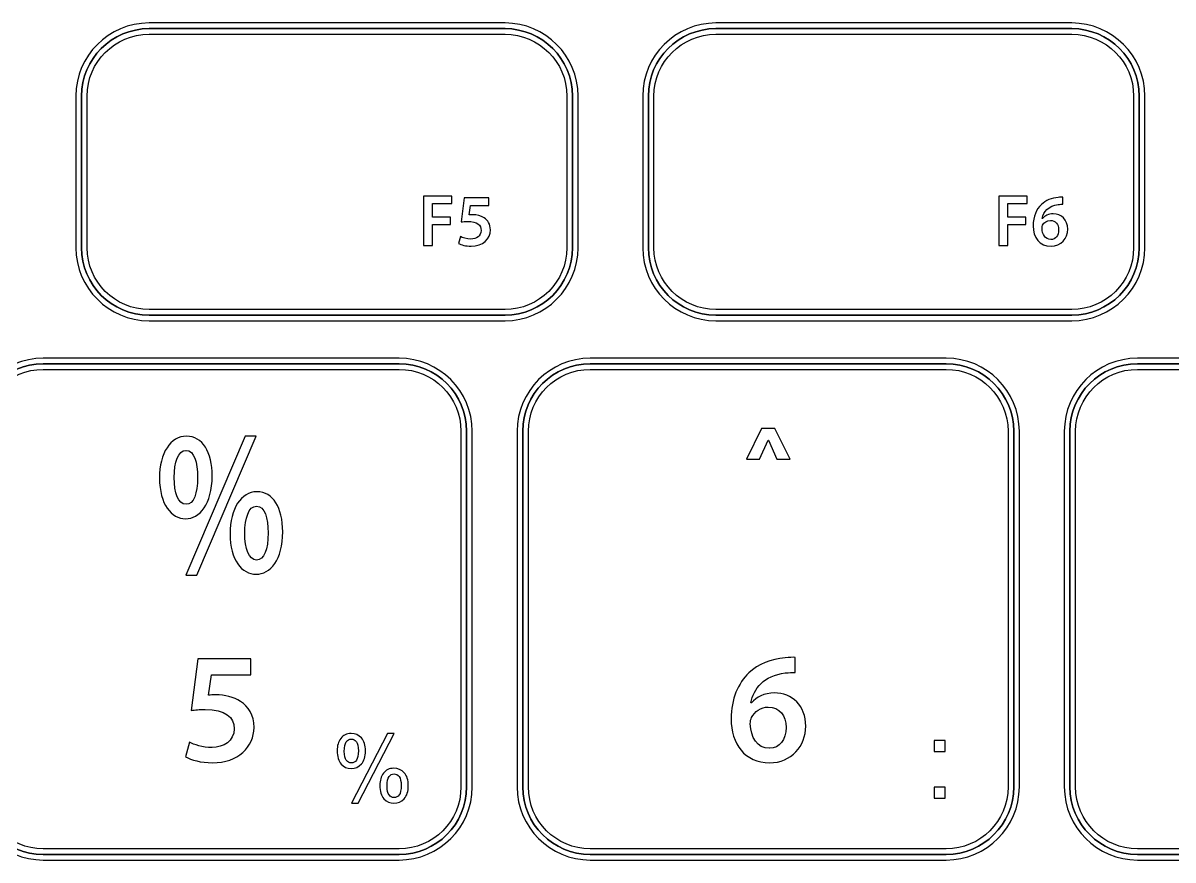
# Model space of a CAD drawing. Header units: millimetres. Extents: x -129 to 142, y -94 to 111.
# Drawn here: x -33.44 to 5.98, y 81.93 to 110.63 of the extents above; entities that cross this region are included whole.
import ezdxf

# ---------------------------------------------------------------- set-up
doc = ezdxf.new("R2010")
doc.units = ezdxf.units.MM
doc.header["$MEASUREMENT"] = 0
doc.layers.add('layer 1', color=7, linetype='Continuous')

msp = doc.modelspace()

# ---------------------------------------------------------------- linework, layer by layer
at = {"layer": 'layer 1', "color": 7, "lineweight": 25}
for points, knots in [([(-16.9169, 100.4215), (-16.9169, 100.4215), (-29.1177, 100.4215), (-29.1177, 100.4215), (-29.1177, 100.4215), (-30.4997, 100.4215), (-31.6228, 101.5453), (-31.6228, 102.9266), (-31.6228, 102.9266), (-31.6228, 102.9266), (-31.6228, 108.1285), (-31.6228, 108.1285), (-31.6228, 108.1285), (-31.6228, 109.5091), (-30.4997, 110.633), (-29.1177, 110.633), (-29.1177, 110.633), (-29.1177, 110.633), (-16.9169, 110.633), (-16.9169, 110.633), (-16.9169, 110.633), (-15.5362, 110.633), (-14.4131, 109.5091), (-14.4131, 108.1285), (-14.4131, 108.1285), (-14.4131, 108.1285), (-14.4131, 102.9266), (-14.4131, 102.9266), (-14.4131, 102.9266), (-14.4131, 101.5453), (-15.5362, 100.4215), (-16.9169, 100.4215)], [0, 0, 0, 0, 0.1111111, 0.1111111, 0.1111111, 0.1111111, 0.2222222, 0.2222222, 0.2222222, 0.2222222, 0.3333333, 0.3333333, 0.3333333, 0.3333333, 0.4444444, 0.4444444, 0.4444444, 0.4444444, 0.5555556, 0.5555556, 0.5555556, 0.5555556, 0.6666667, 0.6666667, 0.6666667, 0.6666667, 0.7777778, 0.7777778, 0.7777778, 0.7777778, 1, 1, 1, 1]), ([(2.5093, 100.4215), (2.5093, 100.4215), (-9.6923, 100.4215), (-9.6923, 100.4215), (-9.6923, 100.4215), (-11.0733, 100.4215), (-12.1962, 101.5453), (-12.1962, 102.9266), (-12.1962, 102.9266), (-12.1962, 102.9266), (-12.1962, 108.1285), (-12.1962, 108.1285), (-12.1962, 108.1285), (-12.1962, 109.5091), (-11.0733, 110.633), (-9.6923, 110.633), (-9.6923, 110.633), (-9.6923, 110.633), (2.5093, 110.633), (2.5093, 110.633), (2.5093, 110.633), (3.89, 110.633), (5.0131, 109.5091), (5.0131, 108.1285), (5.0131, 108.1285), (5.0131, 108.1285), (5.0131, 102.9266), (5.0131, 102.9266), (5.0131, 102.9266), (5.0131, 101.5453), (3.89, 100.4215), (2.5093, 100.4215)], [0, 0, 0, 0, 0.1111111, 0.1111111, 0.1111111, 0.1111111, 0.2222222, 0.2222222, 0.2222222, 0.2222222, 0.3333333, 0.3333333, 0.3333333, 0.3333333, 0.4444444, 0.4444444, 0.4444444, 0.4444444, 0.5555556, 0.5555556, 0.5555556, 0.5555556, 0.6666667, 0.6666667, 0.6666667, 0.6666667, 0.7777778, 0.7777778, 0.7777778, 0.7777778, 1, 1, 1, 1]), ([(-29.1177, 110.2468), (-29.1177, 110.2468), (-29.1177, 110.2468), (-29.1177, 110.2468), (-29.1177, 110.2468), (-30.2864, 110.2468), (-31.2368, 109.2967), (-31.2368, 108.1285), (-31.2368, 108.1285), (-31.2368, 108.1285), (-31.2368, 102.9266), (-31.2368, 102.9266), (-31.2368, 102.9266), (-31.2368, 101.7578), (-30.2864, 100.8071), (-29.1177, 100.8071), (-29.1177, 100.8071), (-29.1177, 100.8071), (-16.9169, 100.8071), (-16.9169, 100.8071), (-16.9169, 100.8071), (-15.7495, 100.8071), (-14.7974, 101.7578), (-14.7974, 102.9266), (-14.7974, 102.9266), (-14.7974, 102.9266), (-14.7974, 108.1285), (-14.7974, 108.1285), (-14.7974, 108.1285), (-14.7974, 109.2967), (-15.7495, 110.2468), (-16.9169, 110.2468), (-16.9169, 110.2468), (-16.9169, 110.2468), (-29.1177, 110.2468), (-29.1177, 110.2468)], [0, 0, 0, 0, 0.1, 0.1, 0.1, 0.1, 0.2, 0.2, 0.2, 0.2, 0.3, 0.3, 0.3, 0.3, 0.4, 0.4, 0.4, 0.4, 0.5, 0.5, 0.5, 0.5, 0.6, 0.6, 0.6, 0.6, 0.7, 0.7, 0.7, 0.7, 0.8, 0.8, 0.8, 0.8, 1, 1, 1, 1]), ([(-9.6923, 110.2468), (-9.6923, 110.2468), (-9.6923, 110.2468), (-9.6923, 110.2468), (-9.6923, 110.2468), (-10.8614, 110.2468), (-11.811, 109.2967), (-11.811, 108.1285), (-11.811, 108.1285), (-11.811, 108.1285), (-11.811, 102.9266), (-11.811, 102.9266), (-11.811, 102.9266), (-11.811, 101.7578), (-10.8614, 100.8071), (-9.6923, 100.8071), (-9.6923, 100.8071), (-9.6923, 100.8071), (2.5093, 100.8071), (2.5093, 100.8071), (2.5093, 100.8071), (3.6771, 100.8071), (4.6277, 101.7578), (4.6277, 102.9266), (4.6277, 102.9266), (4.6277, 102.9266), (4.6277, 108.1285), (4.6277, 108.1285), (4.6277, 108.1285), (4.6277, 109.2967), (3.6771, 110.2468), (2.5093, 110.2468), (2.5093, 110.2468), (2.5093, 110.2468), (-9.6923, 110.2468), (-9.6923, 110.2468)], [0, 0, 0, 0, 0.1, 0.1, 0.1, 0.1, 0.2, 0.2, 0.2, 0.2, 0.3, 0.3, 0.3, 0.3, 0.4, 0.4, 0.4, 0.4, 0.5, 0.5, 0.5, 0.5, 0.6, 0.6, 0.6, 0.6, 0.7, 0.7, 0.7, 0.7, 0.8, 0.8, 0.8, 0.8, 1, 1, 1, 1]), ([(-20.5451, 81.9277), (-20.5451, 81.9277), (-32.7459, 81.9277), (-32.7459, 81.9277), (-32.7459, 81.9277), (-34.1273, 81.9277), (-35.2498, 83.0511), (-35.2498, 84.4318), (-35.2498, 84.4318), (-35.2498, 84.4318), (-35.2498, 96.6332), (-35.2498, 96.6332), (-35.2498, 96.6332), (-35.2498, 98.0143), (-34.1273, 99.1377), (-32.7459, 99.1377), (-32.7459, 99.1377), (-32.7459, 99.1377), (-20.5451, 99.1377), (-20.5451, 99.1377), (-20.5451, 99.1377), (-19.1638, 99.1377), (-18.0404, 98.0143), (-18.0404, 96.6332), (-18.0404, 96.6332), (-18.0404, 96.6332), (-18.0404, 84.4318), (-18.0404, 84.4318), (-18.0404, 84.4318), (-18.0404, 83.0511), (-19.1638, 81.9277), (-20.5451, 81.9277)], [0, 0, 0, 0, 0.1111111, 0.1111111, 0.1111111, 0.1111111, 0.2222222, 0.2222222, 0.2222222, 0.2222222, 0.3333333, 0.3333333, 0.3333333, 0.3333333, 0.4444444, 0.4444444, 0.4444444, 0.4444444, 0.5555556, 0.5555556, 0.5555556, 0.5555556, 0.6666667, 0.6666667, 0.6666667, 0.6666667, 0.7777778, 0.7777778, 0.7777778, 0.7777778, 1, 1, 1, 1]), ([(-1.7936, 81.9277), (-1.7936, 81.9277), (-13.995, 81.9277), (-13.995, 81.9277), (-13.995, 81.9277), (-15.376, 81.9277), (-16.4999, 83.0511), (-16.4999, 84.4318), (-16.4999, 84.4318), (-16.4999, 84.4318), (-16.4999, 96.6332), (-16.4999, 96.6332), (-16.4999, 96.6332), (-16.4999, 98.0143), (-15.376, 99.1377), (-13.995, 99.1377), (-13.995, 99.1377), (-13.995, 99.1377), (-1.7936, 99.1377), (-1.7936, 99.1377), (-1.7936, 99.1377), (-0.4123, 99.1377), (0.7105, 98.0143), (0.7105, 96.6332), (0.7105, 96.6332), (0.7105, 96.6332), (0.7105, 84.4318), (0.7105, 84.4318), (0.7105, 84.4318), (0.7105, 83.0511), (-0.4123, 81.9277), (-1.7936, 81.9277)], [0, 0, 0, 0, 0.1111111, 0.1111111, 0.1111111, 0.1111111, 0.2222222, 0.2222222, 0.2222222, 0.2222222, 0.3333333, 0.3333333, 0.3333333, 0.3333333, 0.4444444, 0.4444444, 0.4444444, 0.4444444, 0.5555556, 0.5555556, 0.5555556, 0.5555556, 0.6666667, 0.6666667, 0.6666667, 0.6666667, 0.7777778, 0.7777778, 0.7777778, 0.7777778, 1, 1, 1, 1]), ([(16.9576, 81.9277), (16.9576, 81.9277), (4.7565, 81.9277), (4.7565, 81.9277), (4.7565, 81.9277), (3.3756, 81.9277), (2.2517, 83.0511), (2.2517, 84.4318), (2.2517, 84.4318), (2.2517, 84.4318), (2.2517, 96.6332), (2.2517, 96.6332), (2.2517, 96.6332), (2.2517, 98.0143), (3.3756, 99.1377), (4.7565, 99.1377), (4.7565, 99.1377), (4.7565, 99.1377), (16.9576, 99.1377), (16.9576, 99.1377), (16.9576, 99.1377), (18.3392, 99.1377), (19.4615, 98.0143), (19.4615, 96.6332), (19.4615, 96.6332), (19.4615, 96.6332), (19.4615, 84.4318), (19.4615, 84.4318), (19.4615, 84.4318), (19.4615, 83.0511), (18.3392, 81.9277), (16.9576, 81.9277)], [0, 0, 0, 0, 0.1111111, 0.1111111, 0.1111111, 0.1111111, 0.2222222, 0.2222222, 0.2222222, 0.2222222, 0.3333333, 0.3333333, 0.3333333, 0.3333333, 0.4444444, 0.4444444, 0.4444444, 0.4444444, 0.5555556, 0.5555556, 0.5555556, 0.5555556, 0.6666667, 0.6666667, 0.6666667, 0.6666667, 0.7777778, 0.7777778, 0.7777778, 0.7777778, 1, 1, 1, 1]), ([(-32.7459, 98.7527), (-32.7459, 98.7527), (-32.7459, 98.7527), (-32.7459, 98.7527), (-32.7459, 98.7527), (-33.915, 98.7527), (-34.8657, 97.8014), (-34.8657, 96.6332), (-34.8657, 96.6332), (-34.8657, 96.6332), (-34.8657, 84.4318), (-34.8657, 84.4318), (-34.8657, 84.4318), (-34.8657, 83.2638), (-33.915, 82.3117), (-32.7459, 82.3117), (-32.7459, 82.3117), (-32.7459, 82.3117), (-20.5451, 82.3117), (-20.5451, 82.3117), (-20.5451, 82.3117), (-19.3761, 82.3117), (-18.426, 83.2638), (-18.426, 84.4318), (-18.426, 84.4318), (-18.426, 84.4318), (-18.426, 96.6332), (-18.426, 96.6332), (-18.426, 96.6332), (-18.426, 97.8014), (-19.3761, 98.7527), (-20.5451, 98.7527), (-20.5451, 98.7527), (-20.5451, 98.7527), (-32.7459, 98.7527), (-32.7459, 98.7527)], [0, 0, 0, 0, 0.1, 0.1, 0.1, 0.1, 0.2, 0.2, 0.2, 0.2, 0.3, 0.3, 0.3, 0.3, 0.4, 0.4, 0.4, 0.4, 0.5, 0.5, 0.5, 0.5, 0.6, 0.6, 0.6, 0.6, 0.7, 0.7, 0.7, 0.7, 0.8, 0.8, 0.8, 0.8, 1, 1, 1, 1]), ([(-13.995, 98.7527), (-13.995, 98.7527), (-13.995, 98.7527), (-13.995, 98.7527), (-13.995, 98.7527), (-15.1635, 98.7527), (-16.1142, 97.8014), (-16.1142, 96.6332), (-16.1142, 96.6332), (-16.1142, 96.6332), (-16.1142, 84.4318), (-16.1142, 84.4318), (-16.1142, 84.4318), (-16.1142, 83.2638), (-15.1635, 82.3117), (-13.995, 82.3117), (-13.995, 82.3117), (-13.995, 82.3117), (-1.7936, 82.3117), (-1.7936, 82.3117), (-1.7936, 82.3117), (-0.6248, 82.3117), (0.3255, 83.2638), (0.3255, 84.4318), (0.3255, 84.4318), (0.3255, 84.4318), (0.3255, 96.6332), (0.3255, 96.6332), (0.3255, 96.6332), (0.3255, 97.8014), (-0.6248, 98.7527), (-1.7936, 98.7527), (-1.7936, 98.7527), (-1.7936, 98.7527), (-13.995, 98.7527), (-13.995, 98.7527)], [0, 0, 0, 0, 0.1, 0.1, 0.1, 0.1, 0.2, 0.2, 0.2, 0.2, 0.3, 0.3, 0.3, 0.3, 0.4, 0.4, 0.4, 0.4, 0.5, 0.5, 0.5, 0.5, 0.6, 0.6, 0.6, 0.6, 0.7, 0.7, 0.7, 0.7, 0.8, 0.8, 0.8, 0.8, 1, 1, 1, 1]), ([(4.7565, 98.7527), (4.7565, 98.7527), (4.7565, 98.7527), (4.7565, 98.7527), (4.7565, 98.7527), (3.5879, 98.7527), (2.6375, 97.8014), (2.6375, 96.6332), (2.6375, 96.6332), (2.6375, 96.6332), (2.6375, 84.4318), (2.6375, 84.4318), (2.6375, 84.4318), (2.6375, 83.2638), (3.5879, 82.3117), (4.7565, 82.3117), (4.7565, 82.3117), (4.7565, 82.3117), (16.9576, 82.3117), (16.9576, 82.3117), (16.9576, 82.3117), (18.1268, 82.3117), (19.0769, 83.2638), (19.0769, 84.4318), (19.0769, 84.4318), (19.0769, 84.4318), (19.0769, 96.6332), (19.0769, 96.6332), (19.0769, 96.6332), (19.0769, 97.8014), (18.1268, 98.7527), (16.9576, 98.7527), (16.9576, 98.7527), (16.9576, 98.7527), (4.7565, 98.7527), (4.7565, 98.7527)], [0, 0, 0, 0, 0.1, 0.1, 0.1, 0.1, 0.2, 0.2, 0.2, 0.2, 0.3, 0.3, 0.3, 0.3, 0.4, 0.4, 0.4, 0.4, 0.5, 0.5, 0.5, 0.5, 0.6, 0.6, 0.6, 0.6, 0.7, 0.7, 0.7, 0.7, 0.8, 0.8, 0.8, 0.8, 1, 1, 1, 1])]:
    msp.add_open_spline(points, degree=3, knots=knots, dxfattribs=at)
at = {"layer": 'layer 1', "color": 7}
for points in [[(-14.6051, 102.9266), (-14.6051, 101.6496), (-15.6404, 100.6153), (-16.9169, 100.6153), (-16.9169, 100.6153), (-16.9169, 100.6153), (-29.1177, 100.6153), (-29.1177, 100.6153), (-29.1177, 100.6153), (-30.3955, 100.6153), (-31.4301, 101.6496), (-31.4301, 102.9266), (-31.4301, 102.9266), (-31.4301, 102.9266), (-31.4301, 108.1285), (-31.4301, 108.1285), (-31.4301, 108.1285), (-31.4301, 109.4048), (-30.3955, 110.4391), (-29.1177, 110.4391), (-29.1177, 110.4391), (-29.1177, 110.4391), (-16.9169, 110.4391), (-16.9169, 110.4391), (-16.9169, 110.4391), (-15.6404, 110.4391), (-14.6051, 109.4048), (-14.6051, 108.1285), (-14.6051, 108.1285), (-14.6051, 108.1285), (-14.6051, 102.9266), (-14.6051, 102.9266)], [(4.8214, 102.9266), (4.8214, 101.6496), (3.7858, 100.6153), (2.5093, 100.6153), (2.5093, 100.6153), (2.5093, 100.6153), (-9.6923, 100.6153), (-9.6923, 100.6153), (-9.6923, 100.6153), (-10.9692, 100.6153), (-12.0042, 101.6496), (-12.0042, 102.9266), (-12.0042, 102.9266), (-12.0042, 102.9266), (-12.0042, 108.1285), (-12.0042, 108.1285), (-12.0042, 108.1285), (-12.0042, 109.4048), (-10.9692, 110.4391), (-9.6923, 110.4391), (-9.6923, 110.4391), (-9.6923, 110.4391), (2.5093, 110.4391), (2.5093, 110.4391), (2.5093, 110.4391), (3.7858, 110.4391), (4.8214, 109.4048), (4.8214, 108.1285), (4.8214, 108.1285), (4.8214, 108.1285), (4.8214, 102.9266), (4.8214, 102.9266)], [(-18.2333, 84.4318), (-18.2333, 83.1552), (-19.2683, 82.12), (-20.5451, 82.12), (-20.5451, 82.12), (-20.5451, 82.12), (-32.7459, 82.12), (-32.7459, 82.12), (-32.7459, 82.12), (-34.0227, 82.12), (-35.0583, 83.1552), (-35.0583, 84.4318), (-35.0583, 84.4318), (-35.0583, 84.4318), (-35.0583, 96.6332), (-35.0583, 96.6332), (-35.0583, 96.6332), (-35.0583, 97.9097), (-34.0227, 98.9454), (-32.7459, 98.9454), (-32.7459, 98.9454), (-32.7459, 98.9454), (-20.5451, 98.9454), (-20.5451, 98.9454), (-20.5451, 98.9454), (-19.2683, 98.9454), (-18.2333, 97.9097), (-18.2333, 96.6332), (-18.2333, 96.6332), (-18.2333, 96.6332), (-18.2333, 84.4318), (-18.2333, 84.4318)], [(0.5178, 84.4318), (0.5178, 83.1552), (-0.5168, 82.12), (-1.7936, 82.12), (-1.7936, 82.12), (-1.7936, 82.12), (-13.995, 82.12), (-13.995, 82.12), (-13.995, 82.12), (-15.272, 82.12), (-16.3072, 83.1552), (-16.3072, 84.4318), (-16.3072, 84.4318), (-16.3072, 84.4318), (-16.3072, 96.6332), (-16.3072, 96.6332), (-16.3072, 96.6332), (-16.3072, 97.9097), (-15.272, 98.9454), (-13.995, 98.9454), (-13.995, 98.9454), (-13.995, 98.9454), (-1.7936, 98.9454), (-1.7936, 98.9454), (-1.7936, 98.9454), (-0.5168, 98.9454), (0.5178, 97.9097), (0.5178, 96.6332), (0.5178, 96.6332), (0.5178, 96.6332), (0.5178, 84.4318), (0.5178, 84.4318)], [(19.2688, 84.4318), (19.2688, 83.1552), (18.2345, 82.12), (16.9576, 82.12), (16.9576, 82.12), (16.9576, 82.12), (4.7565, 82.12), (4.7565, 82.12), (4.7565, 82.12), (3.4797, 82.12), (2.4443, 83.1552), (2.4443, 84.4318), (2.4443, 84.4318), (2.4443, 84.4318), (2.4443, 96.6332), (2.4443, 96.6332), (2.4443, 96.6332), (2.4443, 97.9097), (3.4797, 98.9454), (4.7565, 98.9454), (4.7565, 98.9454), (4.7565, 98.9454), (16.9576, 98.9454), (16.9576, 98.9454), (16.9576, 98.9454), (18.2345, 98.9454), (19.2688, 97.9097), (19.2688, 96.6332), (19.2688, 96.6332), (19.2688, 96.6332), (19.2688, 84.4318), (19.2688, 84.4318)]]:
    msp.add_open_spline(points, degree=3, knots=[0, 0, 0, 0, 0.1111111, 0.1111111, 0.1111111, 0.1111111, 0.2222222, 0.2222222, 0.2222222, 0.2222222, 0.3333333, 0.3333333, 0.3333333, 0.3333333, 0.4444444, 0.4444444, 0.4444444, 0.4444444, 0.5555556, 0.5555556, 0.5555556, 0.5555556, 0.6666667, 0.6666667, 0.6666667, 0.6666667, 0.7777778, 0.7777778, 0.7777778, 0.7777778, 1, 1, 1, 1], dxfattribs=at)
at = {"layer": 'layer 1', "color": 251, "lineweight": 25}
for points in [[(-31.4301, 108.1285), (-31.4301, 109.4048), (-30.3955, 110.4391), (-29.1177, 110.4391)], [(-29.1177, 110.4391), (-29.1177, 110.4391), (-16.9169, 110.4391), (-16.9169, 110.4391)], [(-16.9169, 110.4391), (-15.6404, 110.4391), (-14.6051, 109.4048), (-14.6051, 108.1285)], [(-12.0042, 108.1285), (-12.0042, 109.4048), (-10.9692, 110.4391), (-9.6923, 110.4391)], [(-9.6923, 110.4391), (-9.6923, 110.4391), (2.5093, 110.4391), (2.5093, 110.4391)], [(2.5093, 110.4391), (3.7858, 110.4391), (4.8214, 109.4048), (4.8214, 108.1285)], [(-31.4301, 102.9266), (-31.4301, 102.9266), (-31.4301, 108.1285), (-31.4301, 108.1285)], [(-14.6051, 108.1285), (-14.6051, 108.1285), (-14.6051, 102.9266), (-14.6051, 102.9266)], [(-12.0042, 102.9266), (-12.0042, 102.9266), (-12.0042, 108.1285), (-12.0042, 108.1285)], [(4.8214, 108.1285), (4.8214, 108.1285), (4.8214, 102.9266), (4.8214, 102.9266)], [(-29.1177, 100.6153), (-30.3955, 100.6153), (-31.4301, 101.6496), (-31.4301, 102.9266)], [(-14.6051, 102.9266), (-14.6051, 101.6496), (-15.6404, 100.6153), (-16.9169, 100.6153)], [(-9.6923, 100.6153), (-10.9692, 100.6153), (-12.0042, 101.6496), (-12.0042, 102.9266)], [(4.8214, 102.9266), (4.8214, 101.6496), (3.7858, 100.6153), (2.5093, 100.6153)], [(-16.9169, 100.6153), (-16.9169, 100.6153), (-29.1177, 100.6153), (-29.1177, 100.6153)], [(2.5093, 100.6153), (2.5093, 100.6153), (-9.6923, 100.6153), (-9.6923, 100.6153)], [(-35.0583, 96.6332), (-35.0583, 97.9097), (-34.0227, 98.9454), (-32.7459, 98.9454)], [(-32.7459, 98.9454), (-32.7459, 98.9454), (-20.5451, 98.9454), (-20.5451, 98.9454)], [(-20.5451, 98.9454), (-19.2683, 98.9454), (-18.2333, 97.9097), (-18.2333, 96.6332)], [(-16.3072, 96.6332), (-16.3072, 97.9097), (-15.272, 98.9454), (-13.995, 98.9454)], [(-13.995, 98.9454), (-13.995, 98.9454), (-1.7936, 98.9454), (-1.7936, 98.9454)], [(-1.7936, 98.9454), (-0.5168, 98.9454), (0.5178, 97.9097), (0.5178, 96.6332)], [(2.4443, 96.6332), (2.4443, 97.9097), (3.4797, 98.9454), (4.7565, 98.9454)], [(4.7565, 98.9454), (4.7565, 98.9454), (16.9576, 98.9454), (16.9576, 98.9454)], [(-18.2333, 96.6332), (-18.2333, 96.6332), (-18.2333, 84.4318), (-18.2333, 84.4318)], [(-16.3072, 84.4318), (-16.3072, 84.4318), (-16.3072, 96.6332), (-16.3072, 96.6332)], [(0.5178, 96.6332), (0.5178, 96.6332), (0.5178, 84.4318), (0.5178, 84.4318)], [(2.4443, 84.4318), (2.4443, 84.4318), (2.4443, 96.6332), (2.4443, 96.6332)], [(-32.7459, 82.12), (-34.0227, 82.12), (-35.0583, 83.1552), (-35.0583, 84.4318)], [(-18.2333, 84.4318), (-18.2333, 83.1552), (-19.2683, 82.12), (-20.5451, 82.12)], [(-13.995, 82.12), (-15.272, 82.12), (-16.3072, 83.1552), (-16.3072, 84.4318)], [(0.5178, 84.4318), (0.5178, 83.1552), (-0.5168, 82.12), (-1.7936, 82.12)], [(4.7565, 82.12), (3.4797, 82.12), (2.4443, 83.1552), (2.4443, 84.4318)], [(-20.5451, 82.12), (-20.5451, 82.12), (-32.7459, 82.12), (-32.7459, 82.12)], [(-1.7936, 82.12), (-1.7936, 82.12), (-13.995, 82.12), (-13.995, 82.12)], [(16.9576, 82.12), (16.9576, 82.12), (4.7565, 82.12), (4.7565, 82.12)]]:
    msp.add_open_spline(points, degree=3, dxfattribs=at)
at = {"layer": 'layer 1', "color": 252}
for points, knots in [([(-19.7103, 104.6923), (-19.7103, 104.6923), (-18.736, 104.6923), (-18.736, 104.6923), (-18.736, 104.6923), (-18.736, 104.6923), (-18.736, 104.4394), (-18.736, 104.4394), (-18.736, 104.4394), (-18.736, 104.4394), (-19.4017, 104.4394), (-19.4017, 104.4394), (-19.4017, 104.4394), (-19.4017, 104.4394), (-19.4017, 103.9746), (-19.4017, 103.9746), (-19.4017, 103.9746), (-19.4017, 103.9746), (-18.7808, 103.9746), (-18.7808, 103.9746), (-18.7808, 103.9746), (-18.7808, 103.9746), (-18.7808, 103.7212), (-18.7808, 103.7212), (-18.7808, 103.7212), (-18.7808, 103.7212), (-19.4017, 103.7212), (-19.4017, 103.7212), (-19.4017, 103.7212), (-19.4017, 103.7212), (-19.4017, 103.0049), (-19.4017, 103.0049), (-19.4017, 103.0049), (-19.4017, 103.0049), (-19.7103, 103.0049), (-19.7103, 103.0049), (-19.7103, 103.0049), (-19.7103, 103.0049), (-19.7103, 104.6923), (-19.7103, 104.6923)], [0, 0, 0, 0, 0.0909091, 0.0909091, 0.0909091, 0.0909091, 0.1818182, 0.1818182, 0.1818182, 0.1818182, 0.2727273, 0.2727273, 0.2727273, 0.2727273, 0.3636364, 0.3636364, 0.3636364, 0.3636364, 0.4545455, 0.4545455, 0.4545455, 0.4545455, 0.5454545, 0.5454545, 0.5454545, 0.5454545, 0.6363636, 0.6363636, 0.6363636, 0.6363636, 0.7272727, 0.7272727, 0.7272727, 0.7272727, 0.8181818, 0.8181818, 0.8181818, 0.8181818, 1, 1, 1, 1]), ([(-17.4715, 104.3773), (-17.4715, 104.3773), (-18.0969, 104.3773), (-18.0969, 104.3773), (-18.0969, 104.3773), (-18.0969, 104.3773), (-18.1442, 104.052), (-18.1442, 104.052), (-18.1442, 104.052), (-18.1073, 104.0564), (-18.0742, 104.0592), (-18.0271, 104.0592), (-18.0271, 104.0592), (-17.8839, 104.0592), (-17.7416, 104.0264), (-17.631, 103.9531), (-17.631, 103.9531), (-17.5084, 103.8759), (-17.4187, 103.7388), (-17.4187, 103.5406), (-17.4187, 103.5406), (-17.4187, 103.2304), (-17.676, 102.977), (-18.0775, 102.977), (-18.0775, 102.977), (-18.2655, 102.977), (-18.422, 103.0245), (-18.5082, 103.0723), (-18.5082, 103.0723), (-18.5082, 103.0723), (-18.4453, 103.3052), (-18.4453, 103.3052), (-18.4453, 103.3052), (-18.3754, 103.2676), (-18.2347, 103.2206), (-18.0871, 103.2206), (-18.0871, 103.2206), (-17.9059, 103.2206), (-17.7335, 103.3229), (-17.7335, 103.5187), (-17.7335, 103.5187), (-17.7335, 103.703), (-17.872, 103.8269), (-18.1966, 103.8269), (-18.1966, 103.8269), (-18.2875, 103.8269), (-18.3543, 103.8211), (-18.4199, 103.8111), (-18.4199, 103.8111), (-18.4199, 103.8111), (-18.312, 104.6331), (-18.312, 104.6331), (-18.312, 104.6331), (-18.312, 104.6331), (-17.4715, 104.6331), (-17.4715, 104.6331), (-17.4715, 104.6331), (-17.4715, 104.6331), (-17.4715, 104.3773), (-17.4715, 104.3773)], [0, 0, 0, 0, 0.0625, 0.0625, 0.0625, 0.0625, 0.125, 0.125, 0.125, 0.125, 0.1875, 0.1875, 0.1875, 0.1875, 0.25, 0.25, 0.25, 0.25, 0.3125, 0.3125, 0.3125, 0.3125, 0.375, 0.375, 0.375, 0.375, 0.4375, 0.4375, 0.4375, 0.4375, 0.5, 0.5, 0.5, 0.5, 0.5625, 0.5625, 0.5625, 0.5625, 0.625, 0.625, 0.625, 0.625, 0.6875, 0.6875, 0.6875, 0.6875, 0.75, 0.75, 0.75, 0.75, 0.8125, 0.8125, 0.8125, 0.8125, 0.875, 0.875, 0.875, 0.875, 1, 1, 1, 1]), ([(0.0052, 104.6923), (0.0052, 104.6923), (0.9796, 104.6923), (0.9796, 104.6923), (0.9796, 104.6923), (0.9796, 104.6923), (0.9796, 104.4394), (0.9796, 104.4394), (0.9796, 104.4394), (0.9796, 104.4394), (0.3135, 104.4394), (0.3135, 104.4394), (0.3135, 104.4394), (0.3135, 104.4394), (0.3135, 103.9746), (0.3135, 103.9746), (0.3135, 103.9746), (0.3135, 103.9746), (0.9349, 103.9746), (0.9349, 103.9746), (0.9349, 103.9746), (0.9349, 103.9746), (0.9349, 103.7212), (0.9349, 103.7212), (0.9349, 103.7212), (0.9349, 103.7212), (0.3135, 103.7212), (0.3135, 103.7212), (0.3135, 103.7212), (0.3135, 103.7212), (0.3135, 103.0049), (0.3135, 103.0049), (0.3135, 103.0049), (0.3135, 103.0049), (0.0052, 103.0049), (0.0052, 103.0049), (0.0052, 103.0049), (0.0052, 103.0049), (0.0052, 104.6923), (0.0052, 104.6923)], [0, 0, 0, 0, 0.0909091, 0.0909091, 0.0909091, 0.0909091, 0.1818182, 0.1818182, 0.1818182, 0.1818182, 0.2727273, 0.2727273, 0.2727273, 0.2727273, 0.3636364, 0.3636364, 0.3636364, 0.3636364, 0.4545455, 0.4545455, 0.4545455, 0.4545455, 0.5454545, 0.5454545, 0.5454545, 0.5454545, 0.6363636, 0.6363636, 0.6363636, 0.6363636, 0.7272727, 0.7272727, 0.7272727, 0.7272727, 0.8181818, 0.8181818, 0.8181818, 0.8181818, 1, 1, 1, 1]), ([(2.2015, 104.415), (2.1565, 104.415), (2.1064, 104.415), (2.0438, 104.4082), (2.0438, 104.4082), (1.7035, 104.368), (1.5382, 104.1576), (1.498, 103.9311), (1.498, 103.9311), (1.498, 103.9311), (1.5051, 103.9311), (1.5051, 103.9311), (1.5051, 103.9311), (1.5856, 104.0246), (1.7082, 104.089), (1.8708, 104.089), (1.8708, 104.089), (2.1518, 104.089), (2.3694, 103.8895), (2.3694, 103.5587), (2.3694, 103.5587), (2.3694, 103.2476), (2.1412, 102.977), (1.7958, 102.977), (1.7958, 102.977), (1.4001, 102.977), (1.182, 103.278), (1.182, 103.6776), (1.182, 103.6776), (1.182, 103.9922), (1.2952, 104.2467), (1.4649, 104.4096), (1.4649, 104.4096), (1.6157, 104.55), (1.8106, 104.6297), (2.0438, 104.6507), (2.0438, 104.6507), (2.1115, 104.6581), (2.1614, 104.6581), (2.1993, 104.6551), (2.1993, 104.6551), (2.1993, 104.6551), (2.2015, 104.415), (2.2015, 104.415)], [0, 0, 0, 0, 0.0833333, 0.0833333, 0.0833333, 0.0833333, 0.1666667, 0.1666667, 0.1666667, 0.1666667, 0.25, 0.25, 0.25, 0.25, 0.3333333, 0.3333333, 0.3333333, 0.3333333, 0.4166667, 0.4166667, 0.4166667, 0.4166667, 0.5, 0.5, 0.5, 0.5, 0.5833333, 0.5833333, 0.5833333, 0.5833333, 0.6666667, 0.6666667, 0.6666667, 0.6666667, 0.75, 0.75, 0.75, 0.75, 0.8333333, 0.8333333, 0.8333333, 0.8333333, 1, 1, 1, 1]), ([(1.7958, 103.207), (1.7958, 103.207), (1.7958, 103.207), (1.7958, 103.207), (1.7958, 103.207), (1.9534, 103.207), (2.0565, 103.3454), (2.0565, 103.5406), (2.0565, 103.5406), (2.0565, 103.7304), (1.9534, 103.8641), (1.7736, 103.8641), (1.7736, 103.8641), (1.6587, 103.8641), (1.5558, 103.7936), (1.5085, 103.6958), (1.5085, 103.6958), (1.4949, 103.6702), (1.4875, 103.6404), (1.4875, 103.5979), (1.4875, 103.5979), (1.4933, 103.3831), (1.5961, 103.207), (1.7935, 103.207), (1.7935, 103.207), (1.7935, 103.207), (1.7958, 103.207), (1.7958, 103.207)], [0, 0, 0, 0, 0.125, 0.125, 0.125, 0.125, 0.25, 0.25, 0.25, 0.25, 0.375, 0.375, 0.375, 0.375, 0.5, 0.5, 0.5, 0.5, 0.625, 0.625, 0.625, 0.625, 0.75, 0.75, 0.75, 0.75, 1, 1, 1, 1]), ([(-7.6679, 96.7241), (-7.6679, 96.7241), (-7.1451, 95.6771), (-7.1451, 95.6771), (-7.1451, 95.6771), (-7.1451, 95.6771), (-7.598, 95.6771), (-7.598, 95.6771), (-7.598, 95.6771), (-7.598, 95.6771), (-7.8892, 96.321), (-7.8892, 96.321), (-7.8892, 96.321), (-7.8892, 96.321), (-7.9004, 96.321), (-7.9004, 96.321), (-7.9004, 96.321), (-7.9004, 96.321), (-8.191, 95.6771), (-8.191, 95.6771), (-8.191, 95.6771), (-8.191, 95.6771), (-8.6443, 95.6771), (-8.6443, 95.6771), (-8.6443, 95.6771), (-8.6443, 95.6771), (-8.1211, 96.7241), (-8.1211, 96.7241), (-8.1211, 96.7241), (-8.1211, 96.7241), (-7.6679, 96.7241), (-7.6679, 96.7241)], [0, 0, 0, 0, 0.1111111, 0.1111111, 0.1111111, 0.1111111, 0.2222222, 0.2222222, 0.2222222, 0.2222222, 0.3333333, 0.3333333, 0.3333333, 0.3333333, 0.4444444, 0.4444444, 0.4444444, 0.4444444, 0.5555556, 0.5555556, 0.5555556, 0.5555556, 0.6666667, 0.6666667, 0.6666667, 0.6666667, 0.7777778, 0.7777778, 0.7777778, 0.7777778, 1, 1, 1, 1]), ([(-27.8325, 96.4623), (-27.2817, 96.4623), (-26.953, 95.9174), (-26.953, 95.0958), (-26.953, 95.0958), (-26.953, 94.1271), (-27.3848, 93.6309), (-27.8643, 93.6309), (-27.8643, 93.6309), (-28.3562, 93.6309), (-28.7552, 94.1339), (-28.7596, 95.0186), (-28.7596, 95.0186), (-28.7596, 95.8889), (-28.3768, 96.4623), (-27.8376, 96.4623), (-27.8376, 96.4623), (-27.8376, 96.4623), (-27.8325, 96.4623), (-27.8325, 96.4623)], [0, 0, 0, 0, 0.1666667, 0.1666667, 0.1666667, 0.1666667, 0.3333333, 0.3333333, 0.3333333, 0.3333333, 0.5, 0.5, 0.5, 0.5, 0.6666667, 0.6666667, 0.6666667, 0.6666667, 1, 1, 1, 1]), ([(-27.8592, 91.6983), (-27.8592, 91.6983), (-27.8592, 91.6983), (-27.8592, 91.6983), (-27.8592, 91.6983), (-27.8592, 91.6983), (-25.8205, 96.4623), (-25.8205, 96.4623), (-25.8205, 96.4623), (-25.8205, 96.4623), (-25.4432, 96.4623), (-25.4432, 96.4623), (-25.4432, 96.4623), (-25.4432, 96.4623), (-27.4817, 91.6983), (-27.4817, 91.6983), (-27.4817, 91.6983), (-27.4817, 91.6983), (-27.8592, 91.6983), (-27.8592, 91.6983)], [0, 0, 0, 0, 0.1666667, 0.1666667, 0.1666667, 0.1666667, 0.3333333, 0.3333333, 0.3333333, 0.3333333, 0.5, 0.5, 0.5, 0.5, 0.6666667, 0.6666667, 0.6666667, 0.6666667, 1, 1, 1, 1]), ([(-27.8539, 95.9741), (-27.8539, 95.9741), (-27.8539, 95.9741), (-27.8539, 95.9741), (-27.8539, 95.9741), (-28.1185, 95.9741), (-28.2533, 95.5636), (-28.2533, 95.047), (-28.2533, 95.047), (-28.2584, 94.5161), (-28.1131, 94.1271), (-27.8487, 94.1271), (-27.8487, 94.1271), (-27.5842, 94.1271), (-27.455, 94.4945), (-27.455, 95.0542), (-27.455, 95.0542), (-27.455, 95.5636), (-27.5629, 95.9741), (-27.8487, 95.9741), (-27.8487, 95.9741), (-27.8487, 95.9741), (-27.8539, 95.9741), (-27.8539, 95.9741)], [0, 0, 0, 0, 0.1428571, 0.1428571, 0.1428571, 0.1428571, 0.2857143, 0.2857143, 0.2857143, 0.2857143, 0.4285714, 0.4285714, 0.4285714, 0.4285714, 0.5714286, 0.5714286, 0.5714286, 0.5714286, 0.7142857, 0.7142857, 0.7142857, 0.7142857, 1, 1, 1, 1]), ([(-25.4155, 94.5582), (-25.4155, 94.5582), (-25.4155, 94.5582), (-25.4155, 94.5582), (-25.4155, 94.5582), (-24.8658, 94.5582), (-24.5362, 94.0131), (-24.5362, 93.1848), (-24.5362, 93.1848), (-24.5362, 92.2224), (-24.9624, 91.7267), (-25.4483, 91.7267), (-25.4483, 91.7267), (-25.9338, 91.7267), (-26.3377, 92.2224), (-26.3377, 93.1148), (-26.3377, 93.1148), (-26.3377, 93.9774), (-25.9554, 94.5582), (-25.4216, 94.5582), (-25.4216, 94.5582), (-25.4216, 94.5582), (-25.4155, 94.5582), (-25.4155, 94.5582)], [0, 0, 0, 0, 0.1428571, 0.1428571, 0.1428571, 0.1428571, 0.2857143, 0.2857143, 0.2857143, 0.2857143, 0.4285714, 0.4285714, 0.4285714, 0.4285714, 0.5714286, 0.5714286, 0.5714286, 0.5714286, 0.7142857, 0.7142857, 0.7142857, 0.7142857, 1, 1, 1, 1]), ([(-25.4378, 94.0621), (-25.4378, 94.0621), (-25.4378, 94.0621), (-25.4378, 94.0621), (-25.4378, 94.0621), (-25.7015, 94.0621), (-25.836, 93.6525), (-25.836, 93.1358), (-25.836, 93.1358), (-25.8417, 92.6124), (-25.6964, 92.215), (-25.4321, 92.215), (-25.4321, 92.215), (-25.1621, 92.215), (-25.038, 92.583), (-25.038, 93.1427), (-25.038, 93.1427), (-25.038, 93.6595), (-25.1459, 94.0621), (-25.4321, 94.0621), (-25.4321, 94.0621), (-25.4321, 94.0621), (-25.4378, 94.0621), (-25.4378, 94.0621)], [0, 0, 0, 0, 0.1428571, 0.1428571, 0.1428571, 0.1428571, 0.2857143, 0.2857143, 0.2857143, 0.2857143, 0.4285714, 0.4285714, 0.4285714, 0.4285714, 0.5714286, 0.5714286, 0.5714286, 0.5714286, 0.7142857, 0.7142857, 0.7142857, 0.7142857, 1, 1, 1, 1]), ([(-25.6315, 88.2769), (-25.6315, 88.2769), (-26.9797, 88.2769), (-26.9797, 88.2769), (-26.9797, 88.2769), (-26.9797, 88.2769), (-27.0825, 87.5762), (-27.0825, 87.5762), (-27.0825, 87.5762), (-27.0017, 87.5866), (-26.9319, 87.593), (-26.829, 87.593), (-26.829, 87.593), (-26.5218, 87.593), (-26.2139, 87.5215), (-25.9771, 87.3665), (-25.9771, 87.3665), (-25.7127, 87.1982), (-25.5181, 86.9016), (-25.5181, 86.4754), (-25.5181, 86.4754), (-25.5181, 85.8071), (-26.0737, 85.2616), (-26.9361, 85.2616), (-26.9361, 85.2616), (-27.3415, 85.2616), (-27.6815, 85.3643), (-27.8643, 85.4671), (-27.8643, 85.4671), (-27.8643, 85.4671), (-27.7302, 85.969), (-27.7302, 85.969), (-27.7302, 85.969), (-27.5793, 85.8878), (-27.2769, 85.7855), (-26.9586, 85.7855), (-26.9586, 85.7855), (-26.5701, 85.7855), (-26.1978, 86.0062), (-26.1978, 86.427), (-26.1978, 86.427), (-26.1978, 86.8268), (-26.4945, 87.0904), (-27.1957, 87.0904), (-27.1957, 87.0904), (-27.3909, 87.0904), (-27.5355, 87.0801), (-27.6751, 87.0577), (-27.6751, 87.0577), (-27.6751, 87.0577), (-27.4438, 88.8278), (-27.4438, 88.8278), (-27.4438, 88.8278), (-27.4438, 88.8278), (-25.6315, 88.8278), (-25.6315, 88.8278), (-25.6315, 88.8278), (-25.6315, 88.8278), (-25.6315, 88.2769), (-25.6315, 88.2769)], [0, 0, 0, 0, 0.0625, 0.0625, 0.0625, 0.0625, 0.125, 0.125, 0.125, 0.125, 0.1875, 0.1875, 0.1875, 0.1875, 0.25, 0.25, 0.25, 0.25, 0.3125, 0.3125, 0.3125, 0.3125, 0.375, 0.375, 0.375, 0.375, 0.4375, 0.4375, 0.4375, 0.4375, 0.5, 0.5, 0.5, 0.5, 0.5625, 0.5625, 0.5625, 0.5625, 0.625, 0.625, 0.625, 0.625, 0.6875, 0.6875, 0.6875, 0.6875, 0.75, 0.75, 0.75, 0.75, 0.8125, 0.8125, 0.8125, 0.8125, 0.875, 0.875, 0.875, 0.875, 1, 1, 1, 1]), ([(-6.9722, 88.3586), (-7.0692, 88.3586), (-7.1763, 88.3586), (-7.3117, 88.342), (-7.3117, 88.342), (-8.0454, 88.2559), (-8.4016, 87.8029), (-8.4878, 87.3175), (-8.4878, 87.3175), (-8.4878, 87.3175), (-8.4716, 87.3175), (-8.4716, 87.3175), (-8.4716, 87.3175), (-8.2986, 87.5166), (-8.0342, 87.657), (-7.6844, 87.657), (-7.6844, 87.657), (-7.0797, 87.657), (-6.6099, 87.2256), (-6.6099, 86.5131), (-6.6099, 86.5131), (-6.6099, 85.8447), (-7.1018, 85.2616), (-7.8462, 85.2616), (-7.8462, 85.2616), (-8.6978, 85.2616), (-9.1681, 85.9093), (-9.1681, 86.772), (-9.1681, 86.772), (-9.1681, 87.4467), (-8.9249, 87.996), (-8.5589, 88.3474), (-8.5589, 88.3474), (-8.2339, 88.6497), (-7.8135, 88.822), (-7.3117, 88.865), (-7.3117, 88.865), (-7.1657, 88.8811), (-7.0584, 88.8811), (-6.9774, 88.8763), (-6.9774, 88.8763), (-6.9774, 88.8763), (-6.9722, 88.3586), (-6.9722, 88.3586)], [0, 0, 0, 0, 0.0833333, 0.0833333, 0.0833333, 0.0833333, 0.1666667, 0.1666667, 0.1666667, 0.1666667, 0.25, 0.25, 0.25, 0.25, 0.3333333, 0.3333333, 0.3333333, 0.3333333, 0.4166667, 0.4166667, 0.4166667, 0.4166667, 0.5, 0.5, 0.5, 0.5, 0.5833333, 0.5833333, 0.5833333, 0.5833333, 0.6666667, 0.6666667, 0.6666667, 0.6666667, 0.75, 0.75, 0.75, 0.75, 0.8333333, 0.8333333, 0.8333333, 0.8333333, 1, 1, 1, 1]), ([(-7.8462, 85.7581), (-7.8462, 85.7581), (-7.8462, 85.7581), (-7.8462, 85.7581), (-7.8462, 85.7581), (-7.5056, 85.7581), (-7.2849, 86.0556), (-7.2849, 86.4754), (-7.2849, 86.4754), (-7.2849, 86.885), (-7.5056, 87.1712), (-7.894, 87.1712), (-7.894, 87.1712), (-8.1423, 87.1712), (-8.3637, 87.0209), (-8.4665, 86.8106), (-8.4665, 86.8106), (-8.4933, 86.7558), (-8.5095, 86.6917), (-8.5095, 86.5993), (-8.5095, 86.5993), (-8.4993, 86.1359), (-8.277, 85.7581), (-7.8513, 85.7581), (-7.8513, 85.7581), (-7.8513, 85.7581), (-7.8462, 85.7581), (-7.8462, 85.7581)], [0, 0, 0, 0, 0.125, 0.125, 0.125, 0.125, 0.25, 0.25, 0.25, 0.25, 0.375, 0.375, 0.375, 0.375, 0.5, 0.5, 0.5, 0.5, 0.625, 0.625, 0.625, 0.625, 0.75, 0.75, 0.75, 0.75, 1, 1, 1, 1])]:
    msp.add_open_spline(points, degree=3, knots=knots, dxfattribs=at)
at = {"layer": 'layer 1'}
for points, knots in [([(-22.6698, 85.6827), (-22.6698, 85.8444), (-22.6291, 85.9823), (-22.5472, 86.0954), (-22.5472, 86.0954), (-22.4653, 86.209), (-22.3469, 86.2655), (-22.1916, 86.2655), (-22.1916, 86.2655), (-22.0489, 86.2655), (-21.9306, 86.2148), (-21.837, 86.1133), (-21.837, 86.1133), (-21.7435, 86.0119), (-21.6965, 85.8623), (-21.6965, 85.6658), (-21.6965, 85.6658), (-21.6965, 85.474), (-21.744, 85.326), (-21.8386, 85.2224), (-21.8386, 85.2224), (-21.9332, 85.1189), (-22.05, 85.0671), (-22.1884, 85.0671), (-22.1884, 85.0671), (-22.3263, 85.0671), (-22.441, 85.1183), (-22.5324, 85.2203), (-22.5324, 85.2203), (-22.6238, 85.3223), (-22.6698, 85.4766), (-22.6698, 85.6827)], [0, 0, 0, 0, 0.1111111, 0.1111111, 0.1111111, 0.1111111, 0.2222222, 0.2222222, 0.2222222, 0.2222222, 0.3333333, 0.3333333, 0.3333333, 0.3333333, 0.4444444, 0.4444444, 0.4444444, 0.4444444, 0.5555556, 0.5555556, 0.5555556, 0.5555556, 0.6666667, 0.6666667, 0.6666667, 0.6666667, 0.7777778, 0.7777778, 0.7777778, 0.7777778, 1, 1, 1, 1]), ([(-22.1837, 86.0721), (-22.2529, 86.0721), (-22.3105, 86.0425), (-22.3565, 85.9828), (-22.3565, 85.9828), (-22.4024, 85.9231), (-22.4257, 85.8137), (-22.4257, 85.6547), (-22.4257, 85.6547), (-22.4257, 85.5099), (-22.4024, 85.4079), (-22.3559, 85.3492), (-22.3559, 85.3492), (-22.3094, 85.2901), (-22.2518, 85.2605), (-22.1837, 85.2605), (-22.1837, 85.2605), (-22.1134, 85.2605), (-22.0553, 85.2901), (-22.0093, 85.3498), (-22.0093, 85.3498), (-21.9633, 85.4095), (-21.9406, 85.5183), (-21.9406, 85.6763), (-21.9406, 85.6763), (-21.9406, 85.8222), (-21.9638, 85.9247), (-22.0103, 85.9833), (-22.0103, 85.9833), (-22.0568, 86.0425), (-22.1144, 86.0721), (-22.1837, 86.0721)], [0, 0, 0, 0, 0.1111111, 0.1111111, 0.1111111, 0.1111111, 0.2222222, 0.2222222, 0.2222222, 0.2222222, 0.3333333, 0.3333333, 0.3333333, 0.3333333, 0.4444444, 0.4444444, 0.4444444, 0.4444444, 0.5555556, 0.5555556, 0.5555556, 0.5555556, 0.6666667, 0.6666667, 0.6666667, 0.6666667, 0.7777778, 0.7777778, 0.7777778, 0.7777778, 1, 1, 1, 1]), ([(-22.1821, 83.875), (-22.1821, 83.875), (-20.944, 86.2655), (-20.944, 86.2655), (-20.944, 86.2655), (-20.944, 86.2655), (-20.7168, 86.2655), (-20.7168, 86.2655), (-20.7168, 86.2655), (-20.7168, 86.2655), (-21.9517, 83.875), (-21.9517, 83.875), (-21.9517, 83.875), (-21.9517, 83.875), (-22.1821, 83.875), (-22.1821, 83.875)], [0, 0, 0, 0, 0.2, 0.2, 0.2, 0.2, 0.4, 0.4, 0.4, 0.4, 0.6, 0.6, 0.6, 0.6, 1, 1, 1, 1]), ([(-2.212, 85.6497), (-2.212, 85.6497), (-2.212, 86.0316), (-2.212, 86.0316), (-2.212, 86.0316), (-2.212, 86.0316), (-1.8301, 86.0316), (-1.8301, 86.0316), (-1.8301, 86.0316), (-1.8301, 86.0316), (-1.8301, 85.6497), (-1.8301, 85.6497), (-1.8301, 85.6497), (-1.8301, 85.6497), (-2.212, 85.6497), (-2.212, 85.6497)], [0, 0, 0, 0, 0.2, 0.2, 0.2, 0.2, 0.4, 0.4, 0.4, 0.4, 0.6, 0.6, 0.6, 0.6, 1, 1, 1, 1]), ([(-21.205, 84.4906), (-21.205, 84.6533), (-21.1644, 84.7912), (-21.0824, 84.9043), (-21.0824, 84.9043), (-21.0011, 85.0169), (-20.8822, 85.0734), (-20.7263, 85.0734), (-20.7263, 85.0734), (-20.5836, 85.0734), (-20.4653, 85.0227), (-20.3717, 84.9212), (-20.3717, 84.9212), (-20.2782, 84.8198), (-20.2317, 84.6702), (-20.2317, 84.4737), (-20.2317, 84.4737), (-20.2317, 84.2818), (-20.2787, 84.1339), (-20.3733, 84.0303), (-20.3733, 84.0303), (-20.4679, 83.9268), (-20.5852, 83.875), (-20.7247, 83.875), (-20.7247, 83.875), (-20.8621, 83.875), (-20.9762, 83.9262), (-21.0677, 84.0287), (-21.0677, 84.0287), (-21.1591, 84.1312), (-21.205, 84.2855), (-21.205, 84.4906)], [0, 0, 0, 0, 0.1111111, 0.1111111, 0.1111111, 0.1111111, 0.2222222, 0.2222222, 0.2222222, 0.2222222, 0.3333333, 0.3333333, 0.3333333, 0.3333333, 0.4444444, 0.4444444, 0.4444444, 0.4444444, 0.5555556, 0.5555556, 0.5555556, 0.5555556, 0.6666667, 0.6666667, 0.6666667, 0.6666667, 0.7777778, 0.7777778, 0.7777778, 0.7777778, 1, 1, 1, 1]), ([(-20.7184, 84.88), (-20.7886, 84.88), (-20.8462, 84.8504), (-20.8922, 84.7907), (-20.8922, 84.7907), (-20.9382, 84.731), (-20.9609, 84.6216), (-20.9609, 84.4626), (-20.9609, 84.4626), (-20.9609, 84.3188), (-20.9377, 84.2174), (-20.8912, 84.1577), (-20.8912, 84.1577), (-20.8452, 84.098), (-20.7881, 84.0684), (-20.72, 84.0684), (-20.72, 84.0684), (-20.6486, 84.0684), (-20.5905, 84.098), (-20.5445, 84.1577), (-20.5445, 84.1577), (-20.4985, 84.2174), (-20.4758, 84.3262), (-20.4758, 84.4842), (-20.4758, 84.4842), (-20.4758, 84.6301), (-20.4991, 84.7326), (-20.5456, 84.7912), (-20.5456, 84.7912), (-20.5915, 84.8504), (-20.6491, 84.88), (-20.7184, 84.88)], [0, 0, 0, 0, 0.1111111, 0.1111111, 0.1111111, 0.1111111, 0.2222222, 0.2222222, 0.2222222, 0.2222222, 0.3333333, 0.3333333, 0.3333333, 0.3333333, 0.4444444, 0.4444444, 0.4444444, 0.4444444, 0.5555556, 0.5555556, 0.5555556, 0.5555556, 0.6666667, 0.6666667, 0.6666667, 0.6666667, 0.7777778, 0.7777778, 0.7777778, 0.7777778, 1, 1, 1, 1]), ([(-2.212, 84.0495), (-2.212, 84.0495), (-2.212, 84.4314), (-2.212, 84.4314), (-2.212, 84.4314), (-2.212, 84.4314), (-1.8301, 84.4314), (-1.8301, 84.4314), (-1.8301, 84.4314), (-1.8301, 84.4314), (-1.8301, 84.0495), (-1.8301, 84.0495), (-1.8301, 84.0495), (-1.8301, 84.0495), (-2.212, 84.0495), (-2.212, 84.0495)], [0, 0, 0, 0, 0.2, 0.2, 0.2, 0.2, 0.4, 0.4, 0.4, 0.4, 0.6, 0.6, 0.6, 0.6, 1, 1, 1, 1])]:
    msp.add_open_spline(points, degree=3, knots=knots, dxfattribs=at)

doc.saveas('drawing.dxf')
